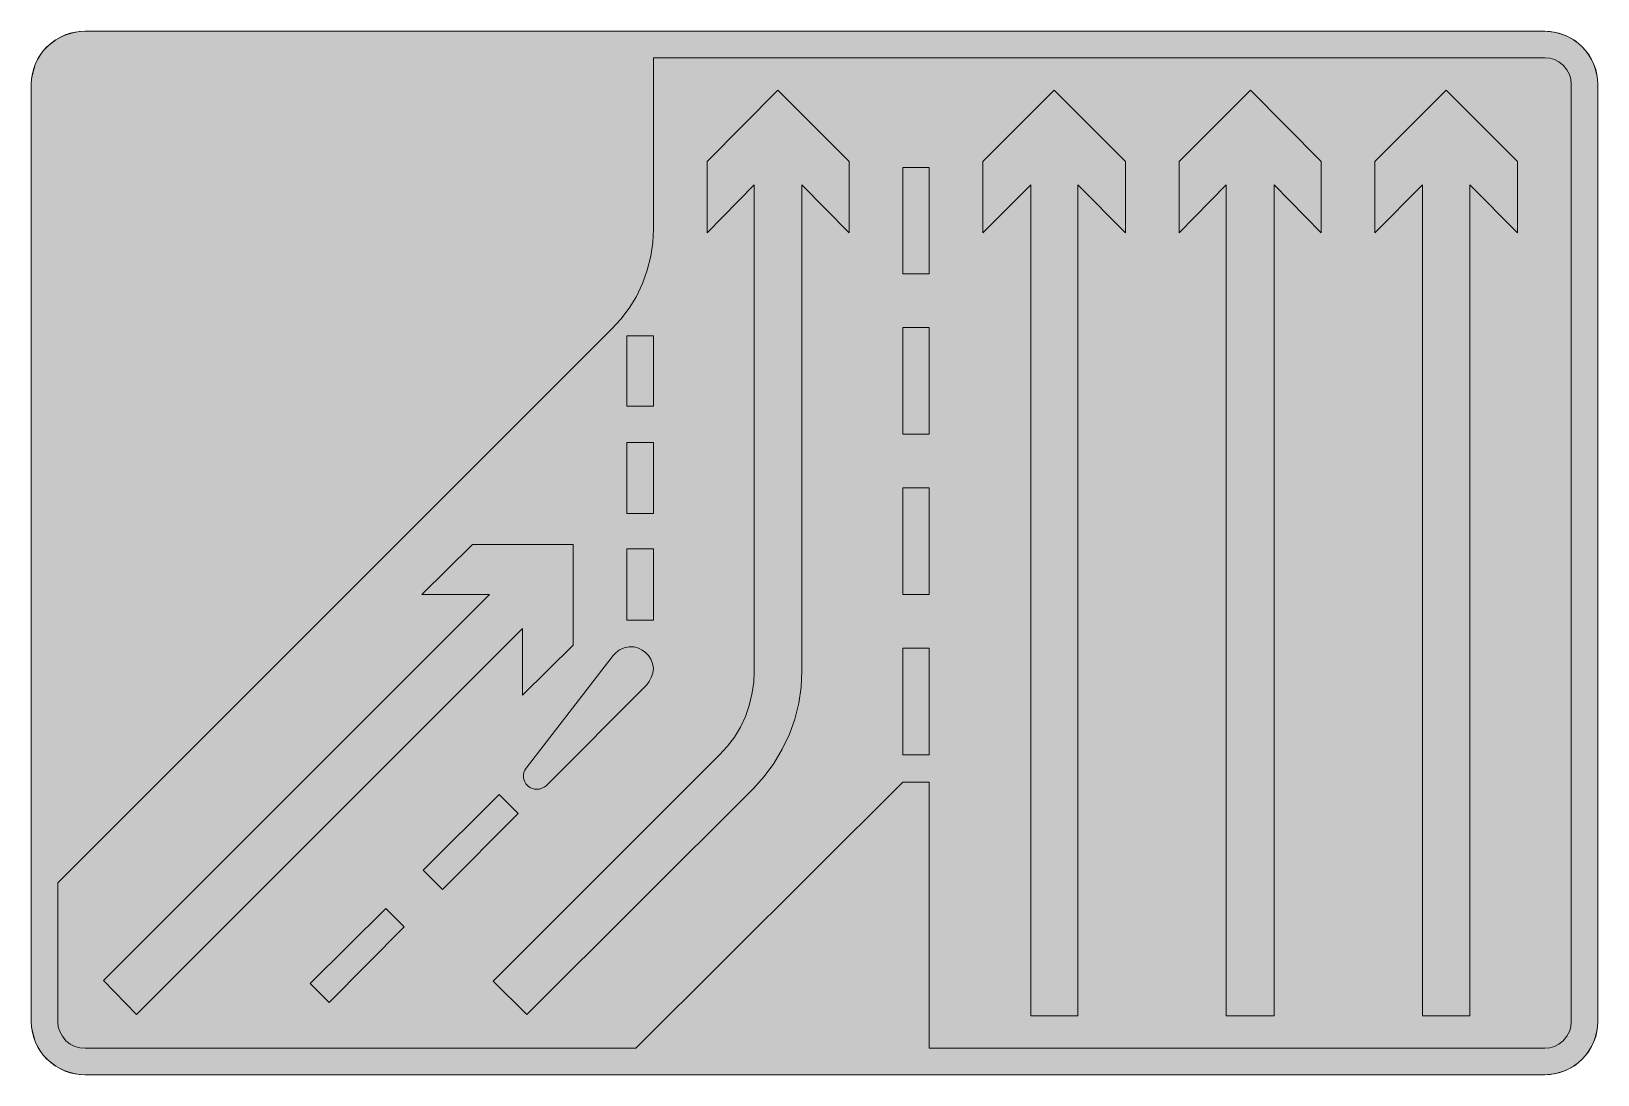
# Model space of a CAD drawing. Header units: metres. Extents: x 93 to 476, y 8 to 264.
import ezdxf

# ---------------------------------------------------------------- set-up
doc = ezdxf.new("R2010")
doc.units = ezdxf.units.M
for name, color, linetype, true_color in [('FILL_LIME_00FF00', 7, 'Continuous', 0x00ff00), ('FILL_WHITE_FFFFFF', 7, 'Continuous', 0xffffff), ('STROKE_LIME_00FF00', 7, 'Continuous', 0x00ff00)]:
    doc.layers.add(name, color=color, linetype=linetype, true_color=true_color)

msp = doc.modelspace()

# ---------------------------------------------------------------- hatches: boundary and pattern name
at = {"layer": 'FILL_LIME_00FF00', "true_color": 0x00ff00}
h = msp.add_hatch(color=7, dxfattribs=at)
h.dxf.hatch_style = 1
h.paths.add_polyline_path([(312.6, 79.92), (306.12, 79.92), (240.78, 14.76), (105.96, 14.76), (104.72, 14.86), (103.49, 15.19), (102.32, 15.75), (101.28, 16.56), (100.44, 17.67), (99.82, 18.83), (99.43, 20.03), (99.3, 21.24), (99.3, 55.26), (234.84, 190.8), (237.14, 193.23), (239.16, 195.91), (240.92, 198.82), (242.4, 201.96), (243.58, 205.26), (244.43, 208.62), (244.93, 211.98), (245.1, 215.28), (245.1, 257.22), (463.26, 257.22), (464.47, 257.12), (465.65, 256.79), (466.75, 256.23), (467.76, 255.42), (468.68, 254.31), (469.29, 253.15), (469.63, 251.95), (469.74, 250.74), (469.74, 21.24), (469.63, 20.03), (469.29, 18.83), (468.68, 17.67), (467.76, 16.56), (466.75, 15.75), (465.65, 15.19), (464.47, 14.86), (463.26, 14.76), (312.6, 14.76), (312.6, 79.92)])
at = {"layer": 'FILL_WHITE_FFFFFF', "true_color": 0xffffff}
h = msp.add_hatch(color=7, dxfattribs=at)
h.dxf.hatch_style = 1
h.paths.add_polyline_path([(105.96, 8.28), (104.75, 8.32), (103.53, 8.46), (102.31, 8.74), (101.1, 9.18), (99.92, 9.68), (98.78, 10.35), (96.6, 12.06), (95.72, 13.04), (94.96, 14.08), (94.3, 15.2), (93.72, 16.38), (93.07, 18.81), (92.88, 20.02), (92.82, 21.24), (92.82, 250.74), (92.88, 251.95), (93.07, 253.17), (93.72, 255.6), (94.3, 256.78), (94.96, 257.89), (95.72, 258.94), (96.6, 259.92), (98.78, 261.63), (99.92, 262.3), (101.1, 262.8), (102.31, 263.24), (103.53, 263.52), (104.75, 263.66), (105.96, 263.7), (463.26, 263.7), (465.53, 263.52), (466.73, 263.24), (467.94, 262.8), (469.15, 262.3), (470.33, 261.63), (471.43, 260.83), (472.44, 259.92), (473.32, 258.94), (474.08, 257.89), (474.74, 256.78), (475.32, 255.6), (475.76, 254.38), (476.04, 253.17), (476.18, 251.95), (476.22, 250.74), (476.22, 21.24), (476.18, 20.02), (476.04, 18.81), (475.76, 17.59), (475.32, 16.38), (474.74, 15.2), (474.08, 14.08), (473.32, 13.04), (472.44, 12.06), (471.43, 11.15), (470.33, 10.35), (469.15, 9.68), (467.94, 9.18), (466.73, 8.74), (465.53, 8.46), (463.26, 8.28), (105.96, 8.28)])
h = msp.add_hatch(color=7, dxfattribs=at)
h.dxf.hatch_style = 1
h.paths.add_polyline_path([(281.26, 103.16), (280.67, 99.22), (279.71, 95.35), (278.4, 91.62), (276.62, 87.94), (274.53, 84.49), (272.17, 81.27), (269.58, 78.3), (214.14, 23.04), (205.86, 31.14), (261.3, 86.58), (263.22, 88.68), (264.92, 90.92), (266.39, 93.34), (267.6, 95.94), (268.55, 98.67), (269.22, 101.45), (269.63, 104.27), (269.76, 107.1), (269.76, 226.08), (258.24, 214.38), (258.24, 231.84), (275.52, 249.3), (292.98, 231.84), (292.98, 214.38), (281.46, 226.08), (281.46, 107.1), (281.26, 103.16)])
h = msp.add_hatch(color=7, dxfattribs=at)
h.dxf.hatch_style = 1
h.paths.add_polyline_path([(343.2, 249.3), (360.66, 231.84), (360.66, 214.38), (348.96, 226.08), (348.96, 22.68), (337.44, 22.68), (337.44, 226.08), (325.74, 214.38), (325.74, 231.84), (343.2, 249.3)])
h = msp.add_hatch(color=7, dxfattribs=at)
h.dxf.hatch_style = 1
h.paths.add_polyline_path([(391.26, 249.3), (408.54, 231.84), (408.54, 214.38), (397.02, 226.08), (397.02, 22.68), (385.32, 22.68), (385.32, 226.08), (373.8, 214.38), (373.8, 231.84), (391.26, 249.3)])
h = msp.add_hatch(color=7, dxfattribs=at)
h.dxf.hatch_style = 1
h.paths.add_polyline_path([(439.14, 249.3), (456.6, 231.84), (456.6, 214.38), (444.9, 226.08), (444.9, 22.68), (433.38, 22.68), (433.38, 226.08), (421.68, 214.38), (421.68, 231.84), (439.14, 249.3)])
h = msp.add_hatch(color=7, dxfattribs=at)
h.dxf.hatch_style = 1
h.paths.add_polyline_path([(312.6, 230.4), (312.6, 204.3), (306.12, 204.3), (306.12, 230.4), (312.6, 230.4)])
h = msp.add_hatch(color=7, dxfattribs=at)
h.dxf.hatch_style = 1
h.paths.add_polyline_path([(245.1, 189.18), (245.1, 171.9), (238.62, 171.9), (238.62, 189.18), (245.1, 189.18)])
h = msp.add_hatch(color=7, dxfattribs=at)
h.dxf.hatch_style = 1
h.paths.add_polyline_path([(312.6, 191.16), (312.6, 165.06), (306.12, 165.06), (306.12, 191.16), (312.6, 191.16)])
h = msp.add_hatch(color=7, dxfattribs=at)
h.dxf.hatch_style = 1
h.paths.add_polyline_path([(245.1, 163.08), (245.1, 145.62), (238.62, 145.62), (238.62, 163.08), (245.1, 163.08)])
h = msp.add_hatch(color=7, dxfattribs=at)
h.dxf.hatch_style = 1
h.paths.add_polyline_path([(312.6, 151.92), (312.6, 125.82), (306.12, 125.82), (306.12, 151.92), (312.6, 151.92)])
h = msp.add_hatch(color=7, dxfattribs=at)
h.dxf.hatch_style = 1
h.paths.add_polyline_path([(110.46, 31.32), (204.96, 125.82), (188.4, 125.82), (200.82, 138.06), (225.48, 138.06), (225.48, 113.4), (213.06, 101.16), (213.06, 117.54), (118.56, 23.04), (110.46, 31.32)])
h = msp.add_hatch(color=7, dxfattribs=at)
h.dxf.hatch_style = 1
h.paths.add_polyline_path([(245.1, 136.98), (245.1, 119.52), (238.62, 119.52), (238.62, 136.98), (245.1, 136.98)])
h = msp.add_hatch(color=7, dxfattribs=at)
h.dxf.hatch_style = 1
h.paths.add_polyline_path([(235.2, 110.88), (236.01, 111.67), (236.82, 112.32), (237.92, 112.75), (239.16, 113.04), (240.34, 113.02), (241.41, 112.72), (242.35, 112.23), (243.12, 111.6), (243.86, 110.86), (244.45, 109.98), (244.87, 108.97), (245.1, 107.82), (244.97, 106.58), (244.56, 105.48), (244.09, 104.51), (243.48, 103.68), (218.82, 79.02), (218.32, 78.66), (217.76, 78.39), (217.17, 78.21), (216.57, 78.14), (215.97, 78.18), (215.38, 78.34), (214.82, 78.61), (214.32, 79.02), (213.9, 79.46), (213.58, 79.97), (213.37, 80.53), (213.26, 81.11), (213.27, 81.7), (213.38, 82.29), (213.61, 82.84), (213.96, 83.34), (235.2, 110.88)])
h = msp.add_hatch(color=7, dxfattribs=at)
h.dxf.hatch_style = 1
h.paths.add_polyline_path([(312.6, 112.68), (312.6, 86.58), (306.12, 86.58), (306.12, 112.68), (312.6, 112.68)])
h = msp.add_hatch(color=7, dxfattribs=at)
h.dxf.hatch_style = 1
h.paths.add_polyline_path([(207.3, 76.86), (211.98, 72.18), (193.44, 53.64), (188.76, 58.32), (207.3, 76.86)])
h = msp.add_hatch(color=7, dxfattribs=at)
h.dxf.hatch_style = 1
h.paths.add_polyline_path([(179.58, 48.96), (184.08, 44.46), (165.72, 25.92), (161.04, 30.6), (179.58, 48.96)])

# ---------------------------------------------------------------- linework, layer by layer
at = {"layer": 'FILL_LIME_00FF00', "lineweight": 0, "true_color": 0x00ff00}
msp.add_lwpolyline([(312.6, 79.92), (306.12, 79.92), (240.78, 14.76), (105.96, 14.76), (104.72, 14.86), (103.49, 15.19), (102.32, 15.75), (101.28, 16.56), (100.44, 17.67), (99.82, 18.83), (99.43, 20.03), (99.3, 21.24), (99.3, 55.26), (234.84, 190.8), (237.14, 193.23), (239.16, 195.91), (240.92, 198.82), (242.4, 201.96), (243.58, 205.26), (244.43, 208.62), (244.93, 211.98), (245.1, 215.28), (245.1, 257.22), (463.26, 257.22), (464.47, 257.12), (465.65, 256.79), (466.75, 256.23), (467.76, 255.42), (468.68, 254.31), (469.29, 253.15), (469.63, 251.95), (469.74, 250.74), (469.74, 21.24), (469.63, 20.03), (469.29, 18.83), (468.68, 17.67), (467.76, 16.56), (466.75, 15.75), (465.65, 15.19), (464.47, 14.86), (463.26, 14.76), (312.6, 14.76)], close=True, dxfattribs=at)
at = {"layer": 'FILL_WHITE_FFFFFF', "lineweight": 0, "true_color": 0xffffff}
for points in [[(105.96, 8.28), (104.75, 8.32), (103.53, 8.46), (102.31, 8.74), (101.1, 9.18), (99.92, 9.68), (98.78, 10.35), (96.6, 12.06), (95.72, 13.04), (94.96, 14.08), (94.3, 15.2), (93.72, 16.38), (93.07, 18.81), (92.88, 20.02), (92.82, 21.24), (92.82, 250.74), (92.88, 251.95), (93.07, 253.17), (93.72, 255.6), (94.3, 256.78), (94.96, 257.89), (95.72, 258.94), (96.6, 259.92), (98.78, 261.63), (99.92, 262.3), (101.1, 262.8), (102.31, 263.24), (103.53, 263.52), (104.75, 263.66), (105.96, 263.7), (463.26, 263.7), (465.53, 263.52), (466.73, 263.24), (467.94, 262.8), (469.15, 262.3), (470.33, 261.63), (471.43, 260.83), (472.44, 259.92), (473.32, 258.94), (474.08, 257.89), (474.74, 256.78), (475.32, 255.6), (475.76, 254.38), (476.04, 253.17), (476.18, 251.95), (476.22, 250.74), (476.22, 21.24), (476.18, 20.02), (476.04, 18.81), (475.76, 17.59), (475.32, 16.38), (474.74, 15.2), (474.08, 14.08), (473.32, 13.04), (472.44, 12.06), (471.43, 11.15), (470.33, 10.35), (469.15, 9.68), (467.94, 9.18), (466.73, 8.74), (465.53, 8.46), (463.26, 8.28)], [(281.26, 103.16), (280.67, 99.22), (279.71, 95.35), (278.4, 91.62), (276.62, 87.94), (274.53, 84.49), (272.17, 81.27), (269.58, 78.3), (214.14, 23.04), (205.86, 31.14), (261.3, 86.58), (263.22, 88.68), (264.92, 90.92), (266.39, 93.34), (267.6, 95.94), (268.55, 98.67), (269.22, 101.45), (269.63, 104.27), (269.76, 107.1), (269.76, 226.08), (258.24, 214.38), (258.24, 231.84), (275.52, 249.3), (292.98, 231.84), (292.98, 214.38), (281.46, 226.08), (281.46, 107.1)], [(343.2, 249.3), (360.66, 231.84), (360.66, 214.38), (348.96, 226.08), (348.96, 22.68), (337.44, 22.68), (337.44, 226.08), (325.74, 214.38), (325.74, 231.84)], [(391.26, 249.3), (408.54, 231.84), (408.54, 214.38), (397.02, 226.08), (397.02, 22.68), (385.32, 22.68), (385.32, 226.08), (373.8, 214.38), (373.8, 231.84)], [(439.14, 249.3), (456.6, 231.84), (456.6, 214.38), (444.9, 226.08), (444.9, 22.68), (433.38, 22.68), (433.38, 226.08), (421.68, 214.38), (421.68, 231.84)], [(312.6, 230.4), (312.6, 204.3), (306.12, 204.3), (306.12, 230.4)], [(245.1, 189.18), (245.1, 171.9), (238.62, 171.9), (238.62, 189.18)], [(312.6, 191.16), (312.6, 165.06), (306.12, 165.06), (306.12, 191.16)], [(245.1, 163.08), (245.1, 145.62), (238.62, 145.62), (238.62, 163.08)], [(312.6, 151.92), (312.6, 125.82), (306.12, 125.82), (306.12, 151.92)], [(110.46, 31.32), (204.96, 125.82), (188.4, 125.82), (200.82, 138.06), (225.48, 138.06), (225.48, 113.4), (213.06, 101.16), (213.06, 117.54), (118.56, 23.04)], [(245.1, 136.98), (245.1, 119.52), (238.62, 119.52), (238.62, 136.98)], [(235.2, 110.88), (236.01, 111.67), (236.82, 112.32), (237.92, 112.75), (239.16, 113.04), (240.34, 113.02), (241.41, 112.72), (242.35, 112.23), (243.12, 111.6), (243.86, 110.86), (244.45, 109.98), (244.87, 108.97), (245.1, 107.82), (244.97, 106.58), (244.56, 105.48), (244.09, 104.51), (243.48, 103.68), (218.82, 79.02), (218.32, 78.66), (217.76, 78.39), (217.17, 78.21), (216.57, 78.14), (215.97, 78.18), (215.38, 78.34), (214.82, 78.61), (214.32, 79.02), (213.9, 79.46), (213.58, 79.97), (213.37, 80.53), (213.26, 81.11), (213.27, 81.7), (213.38, 82.29), (213.61, 82.84), (213.96, 83.34)], [(312.6, 112.68), (312.6, 86.58), (306.12, 86.58), (306.12, 112.68)], [(207.3, 76.86), (211.98, 72.18), (193.44, 53.64), (188.76, 58.32)], [(179.58, 48.96), (184.08, 44.46), (165.72, 25.92), (161.04, 30.6)]]:
    msp.add_lwpolyline(points, close=True, dxfattribs=at)
at = {"layer": 'STROKE_LIME_00FF00', "lineweight": 0, "true_color": 0x00ff00}
for points in [[(105.96, 263.7), (104.63, 263.63), (103.33, 263.44), (102.07, 263.12), (100.87, 262.69), (99.72, 262.14), (98.64, 261.5), (97.63, 260.75), (96.69, 259.92), (95.84, 259), (95.08, 258), (94.42, 256.94), (93.86, 255.8), (93.42, 254.61), (93.09, 253.36), (92.89, 252.07), (92.82, 250.74)], [(463.26, 263.7), (105.96, 263.7)], [(476.22, 250.74), (476.15, 252.07), (475.96, 253.36), (475.64, 254.61), (475.21, 255.8), (474.66, 256.94), (474.02, 258), (473.27, 259), (472.44, 259.92), (471.52, 260.75), (470.52, 261.5), (469.46, 262.14), (468.32, 262.69), (467.13, 263.12), (465.88, 263.44), (464.59, 263.63), (463.26, 263.7)], [(92.82, 250.74), (92.82, 21.24)], [(476.22, 21.24), (476.22, 250.74)], [(92.82, 21.24), (92.89, 19.91), (93.09, 18.62), (93.42, 17.37), (93.86, 16.18), (94.42, 15.04), (95.08, 13.98), (95.84, 12.98), (96.69, 12.06), (97.63, 11.23), (98.64, 10.48), (99.72, 9.84), (100.87, 9.29), (102.07, 8.86), (103.33, 8.54), (104.63, 8.35), (105.96, 8.28)], [(463.26, 8.28), (464.59, 8.35), (465.88, 8.54), (467.13, 8.86), (468.32, 9.29), (469.46, 9.84), (470.52, 10.48), (471.52, 11.23), (472.44, 12.06), (473.27, 12.98), (474.02, 13.98), (474.66, 15.04), (475.21, 16.18), (475.64, 17.37), (475.96, 18.62), (476.15, 19.91), (476.22, 21.24)], [(105.96, 8.28), (463.26, 8.28)]]:
    msp.add_lwpolyline(points, dxfattribs=at)

doc.saveas('drawing.dxf')
